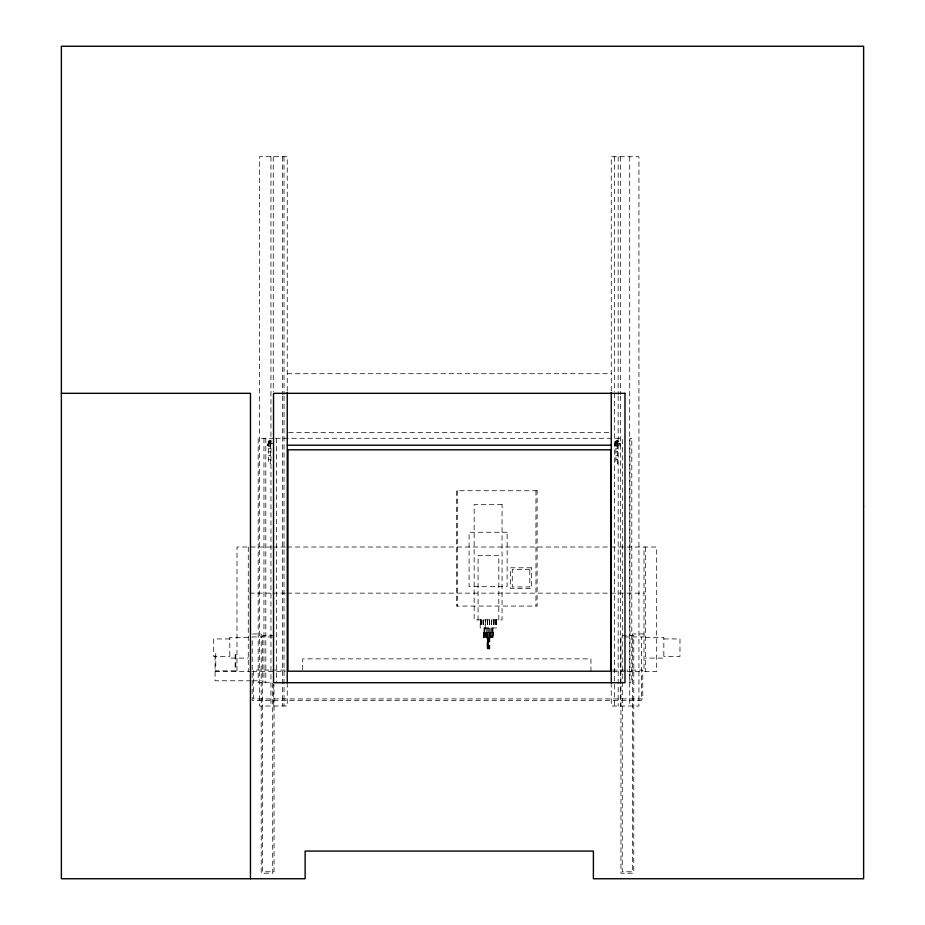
<?xml version="1.0" encoding="UTF-8"?>
<svg xmlns="http://www.w3.org/2000/svg" width="925" height="925" viewBox="0 0 925 925"><rect width="100%" height="100%" fill="white"/><g stroke="black" fill="none" stroke-linecap="round" stroke-linejoin="round"><path stroke-width="0.69" stroke-dasharray="4.62 3.47" d="M287.247 373.712L611.263 373.712M288.612 432.518L609.829 432.518M274.089 438.288L258.191 438.288L258.191 682.731L271.198 682.731M275.534 438.288L622.328 438.288L622.259 871.755L633.787 871.755L633.787 635.498L622.259 635.498M268.643 443.306L270.493 443.306M272.794 443.306L270.724 443.306L270.724 446.266L272.794 446.301M615.877 443.306L617.715 443.306M620.028 443.538L620.028 446.07M268.643 443.734L267.845 443.734L267.845 445.862L268.643 445.862M615.877 443.734L615.067 443.734L615.067 445.862L615.877 445.862M270.493 444.22L267.614 444.22L267.614 445.283M617.715 444.22L614.836 444.22L614.836 445.283M267.845 444.266L268.643 444.266M615.067 444.266L615.877 444.266M267.614 445.376L270.493 445.376M614.836 445.376L617.715 445.376M268.643 446.532L270.493 446.532M615.877 446.532L617.715 446.532M268.643 448.255L270.493 448.255M615.877 448.255L617.715 448.255M268.643 451.839L270.493 451.839M615.877 451.839L617.715 451.839M268.643 455.643L270.493 455.643M615.877 455.643L617.715 455.643M268.643 459.216L270.493 459.216M615.877 459.216L617.715 459.216M271.326 547.022L236.985 547.022L236.985 671.55M272.771 547.022L285.779 547.022M287.224 547.022L656.692 547.022L656.692 671.55L644.008 671.55L644.008 547.022M249.657 593.145L271.326 593.145M272.771 593.145L285.779 593.145M287.224 593.145L644.008 593.145M483.405 632.688L493.488 632.688L493.488 637.302L483.405 637.302L483.405 632.688L483.44 637.302M252.548 633.96L261.197 633.96L261.197 873.212L272.725 873.212L272.725 683.055M644.008 633.96L632.48 633.96L632.48 873.212L620.941 873.212L620.941 636.955L644.008 636.955M274.043 635.498L262.503 635.498L262.503 871.755L274.043 871.755L274.043 684.477M272.725 636.955L252.201 636.955L252.201 700.375L641.464 700.375L641.464 636.955M248.282 637.337L229.828 637.337L229.828 658.091L248.282 658.091M645.384 637.337L663.838 637.337L663.838 658.091L645.384 658.091M229.828 638.944L213.687 638.944L213.687 656.472L229.828 656.472M663.838 638.944L679.979 638.944L679.979 656.472L663.838 656.472M285.235 670.093L253.508 670.093L253.508 698.918L642.782 698.918L642.782 670.093L626.919 670.093M612.5 670.093L625.485 670.093M215.074 671.55L251.103 671.55M252.201 671.55L285.363 671.55M612.639 671.55L625.612 671.55M627.046 671.55L641.464 671.55M251.103 680.777L215.074 680.777L215.074 653.096L215.768 653.096L215.768 670.856L235.135 670.856L235.135 653.096L235.829 653.096L235.829 671.55M252.548 680.777L261.197 680.777M645.384 547.022L645.384 671.55M629.705 156.707L629.705 706.018M620.478 156.707L620.478 394.605M620.478 396.05L620.478 706.018M618.178 156.707L618.178 394.605M618.178 396.05L618.178 706.018M614.489 156.707L614.489 391.714M614.489 393.16L614.489 706.018M611.263 390.87L611.263 156.707L638.932 156.707L638.932 706.018L611.263 706.018L611.263 684.396M590.959 671.55L590.959 658.866L302.706 658.866L302.706 671.55M535.957 490.747L535.957 606.06M498.829 619.889L498.829 555.324L478.075 555.324L478.075 619.889M496.667 619.889L496.69 627.959L480.202 627.959L480.202 619.889M496.158 619.889L496.158 627.959M496.066 619.889L496.066 627.959M495.106 619.889L495.106 627.959M494.956 619.889L494.956 627.959M493.603 619.889L493.603 627.959M493.407 619.889L493.407 627.959M493.175 632.688L493.094 637.302M493.06 627.959L493.06 632.573M492.539 632.688L492.539 637.302M492.447 627.959L492.401 637.302M491.742 619.889L491.626 637.302M491.51 619.889L491.51 627.959M491.441 632.688L491.441 637.302M490.759 627.959L490.759 632.573M490.493 632.688L490.493 637.302M490.285 632.688L490.285 637.302M489.834 637.302L489.834 648.83L487.07 648.83L487.07 637.302M489.649 619.889L489.637 632.573M489.649 637.302L489.649 648.83M489.417 619.889L489.417 627.959M489.429 637.302L489.429 648.83M489.221 632.688L489.221 637.302M489.14 637.302L489.14 648.83M489.001 632.688L489.001 637.302M488.805 637.302L488.805 648.83M488.446 627.959L488.446 632.573M488.099 637.302L488.088 648.83M487.903 632.688L487.903 637.302M487.672 632.688L487.764 648.83M487.487 619.889L487.487 627.959M487.463 637.302L487.475 648.83M487.244 619.889L487.255 632.573M487.255 637.302L487.244 648.83M486.608 632.688L486.608 637.302M486.411 632.688L486.411 637.302M486.145 627.959L486.145 632.573M485.382 619.889L485.382 627.959M485.452 632.688L485.452 637.302M485.278 637.302L485.163 619.889M484.457 627.959L484.492 637.302M484.365 632.688L484.365 637.302M483.995 627.959L483.995 632.573M483.81 632.688L483.717 637.302M483.486 619.889L483.486 627.959M483.301 619.889L483.301 627.959M481.937 619.889L481.937 627.959M481.786 619.889L481.786 627.959M480.827 619.889L480.827 627.959M480.734 619.889L480.734 627.959M457.551 490.747L457.551 606.06M287.247 390.87L287.247 156.707L259.578 156.707L259.578 706.018L287.247 706.018L287.247 684.396M284.021 156.707L284.021 394.605M284.021 396.05L284.021 706.018M282.483 156.707L282.483 394.605M282.483 396.05L282.483 706.018M276.413 438.288L276.413 682.731M273.257 156.707L273.257 391.714M273.257 684.396L273.257 706.018M270.956 156.707L270.956 706.018M265.81 438.288L265.81 682.731M263.96 438.288L263.96 682.731M248.282 547.022L248.282 671.55M268.886 441.537C270.62 443.248 269.314 439.884 268.886 441.491M616.108 441.537C617.854 443.295 616.559 439.826 616.108 441.491M268.921 440.647L268.389 441.572L269.984 442.497L270.516 441.572L268.921 440.647M616.143 440.647L615.611 441.572L617.206 442.497L617.738 441.572L616.143 440.647M631.787 438.288L629.937 438.288L629.937 682.731L631.787 682.731L631.787 438.288M270.493 442.613L268.643 442.613L268.643 463.598L270.493 463.598L270.493 442.613M617.715 442.613L615.877 442.613L615.877 463.598L617.715 463.598L617.715 442.613M620.028 443.306L617.946 443.306L617.946 446.266L620.028 446.301L620.028 443.341M537.113 490.747L456.395 490.747L456.395 606.06L537.113 606.06L537.113 490.747M502.055 504.587L474.155 504.587L474.155 619.889L502.055 619.889L502.055 504.587M507.131 532.257L469.079 532.257L469.079 586.45L507.131 586.45L507.131 532.257M531.401 567.8L510.646 567.8L510.646 588.554L531.401 588.554L531.401 567.8M529.794 569.407L512.265 569.407L512.265 586.936L529.794 586.936L529.794 569.407M488.446 648.83L488.446 637.302L488.446 648.83M615.923 442.867A1.503 1.503 0 0 0 618.178 441.572A1.503 1.503 0 0 0 615.923 440.277A1.503 1.503 0 0 0 615.923 442.867M616.038 442.67A1.272 1.272 0 0 0 617.946 441.572A1.272 1.272 0 0 0 616.038 440.473A1.272 1.272 0 0 0 616.038 442.67M268.701 442.867A1.503 1.503 0 0 0 270.956 441.572A1.503 1.503 0 0 0 268.701 440.277A1.503 1.503 0 0 0 268.701 442.867M268.817 442.67A1.272 1.272 0 0 0 270.724 441.572A1.272 1.272 0 0 0 268.817 440.473A1.272 1.272 0 0 0 268.817 442.67"/><path stroke-width="1.39" d="M61.374 393.322L250.467 393.322L250.467 878.75M287.247 445.203L611.263 445.203M611.263 392.304L611.263 682.951M287.247 392.304L287.247 682.951M863.626 506.576L863.626 878.75L593.388 878.75L593.388 851.081L305.123 851.081L305.123 878.75L61.374 878.75L61.374 46.25L863.626 46.25L863.626 506.576M624.976 393.322L273.534 393.322L273.534 682.731L624.976 682.731L624.976 393.322M610.801 449.816L287.941 449.816L287.941 671.203L610.801 671.203L610.801 449.816"/></g></svg>
